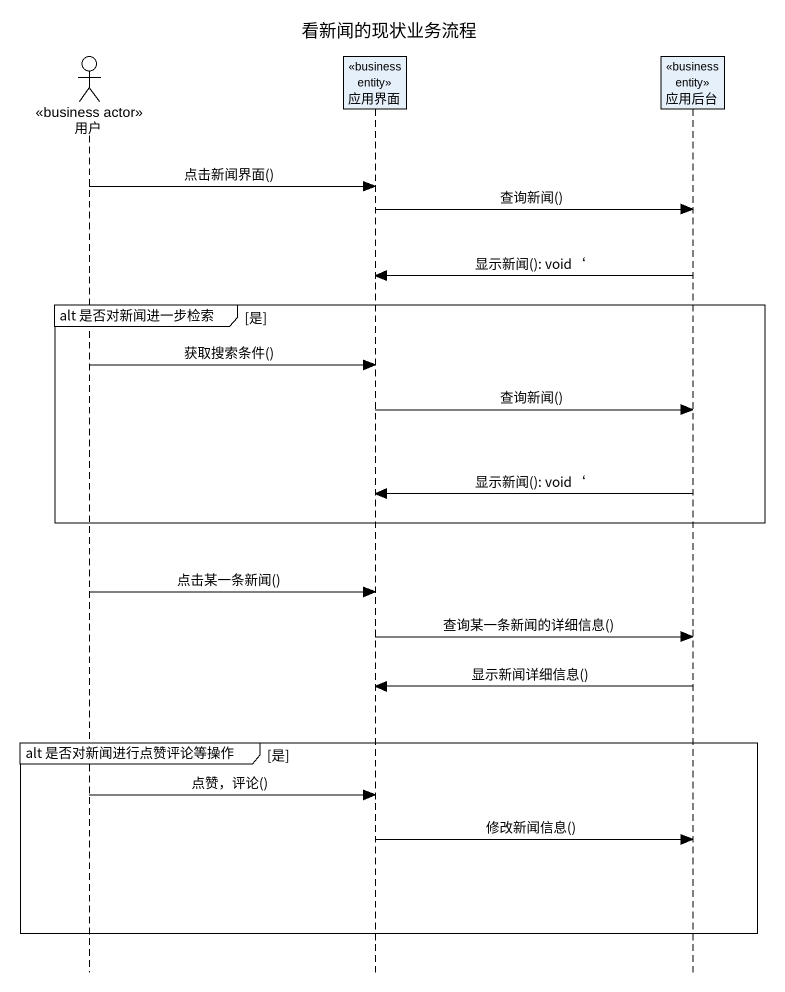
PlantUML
@startuml
title 看新闻的现状业务流程
hide footbox
actor 用户 <<business actor>>
participant 应用界面 <<business entity>>
participant 应用后台 <<business entity>>

用户 -> 应用界面 : 点击新闻界面()
应用界面 -> 应用后台 : 查询新闻()
应用后台 -> 应用界面 : 显示新闻(): void‘
group alt 是否对新闻进一步检索 [是]
  用户 -> 应用界面 : 获取搜索条件()
  应用界面 -> 应用后台 : 查询新闻()
  应用后台 -> 应用界面 : 显示新闻(): void‘
end
用户 -> 应用界面 : 点击某一条新闻()
应用界面 -> 应用后台 : 查询某一条新闻的详细信息()
应用后台 -> 应用界面 : 显示新闻详细信息()
group alt 是否对新闻进行点赞评论等操作 [是]
  用户 -> 应用界面 : 点赞，评论()
  应用界面 -> 应用后台 : 修改新闻信息()
end
@enduml
